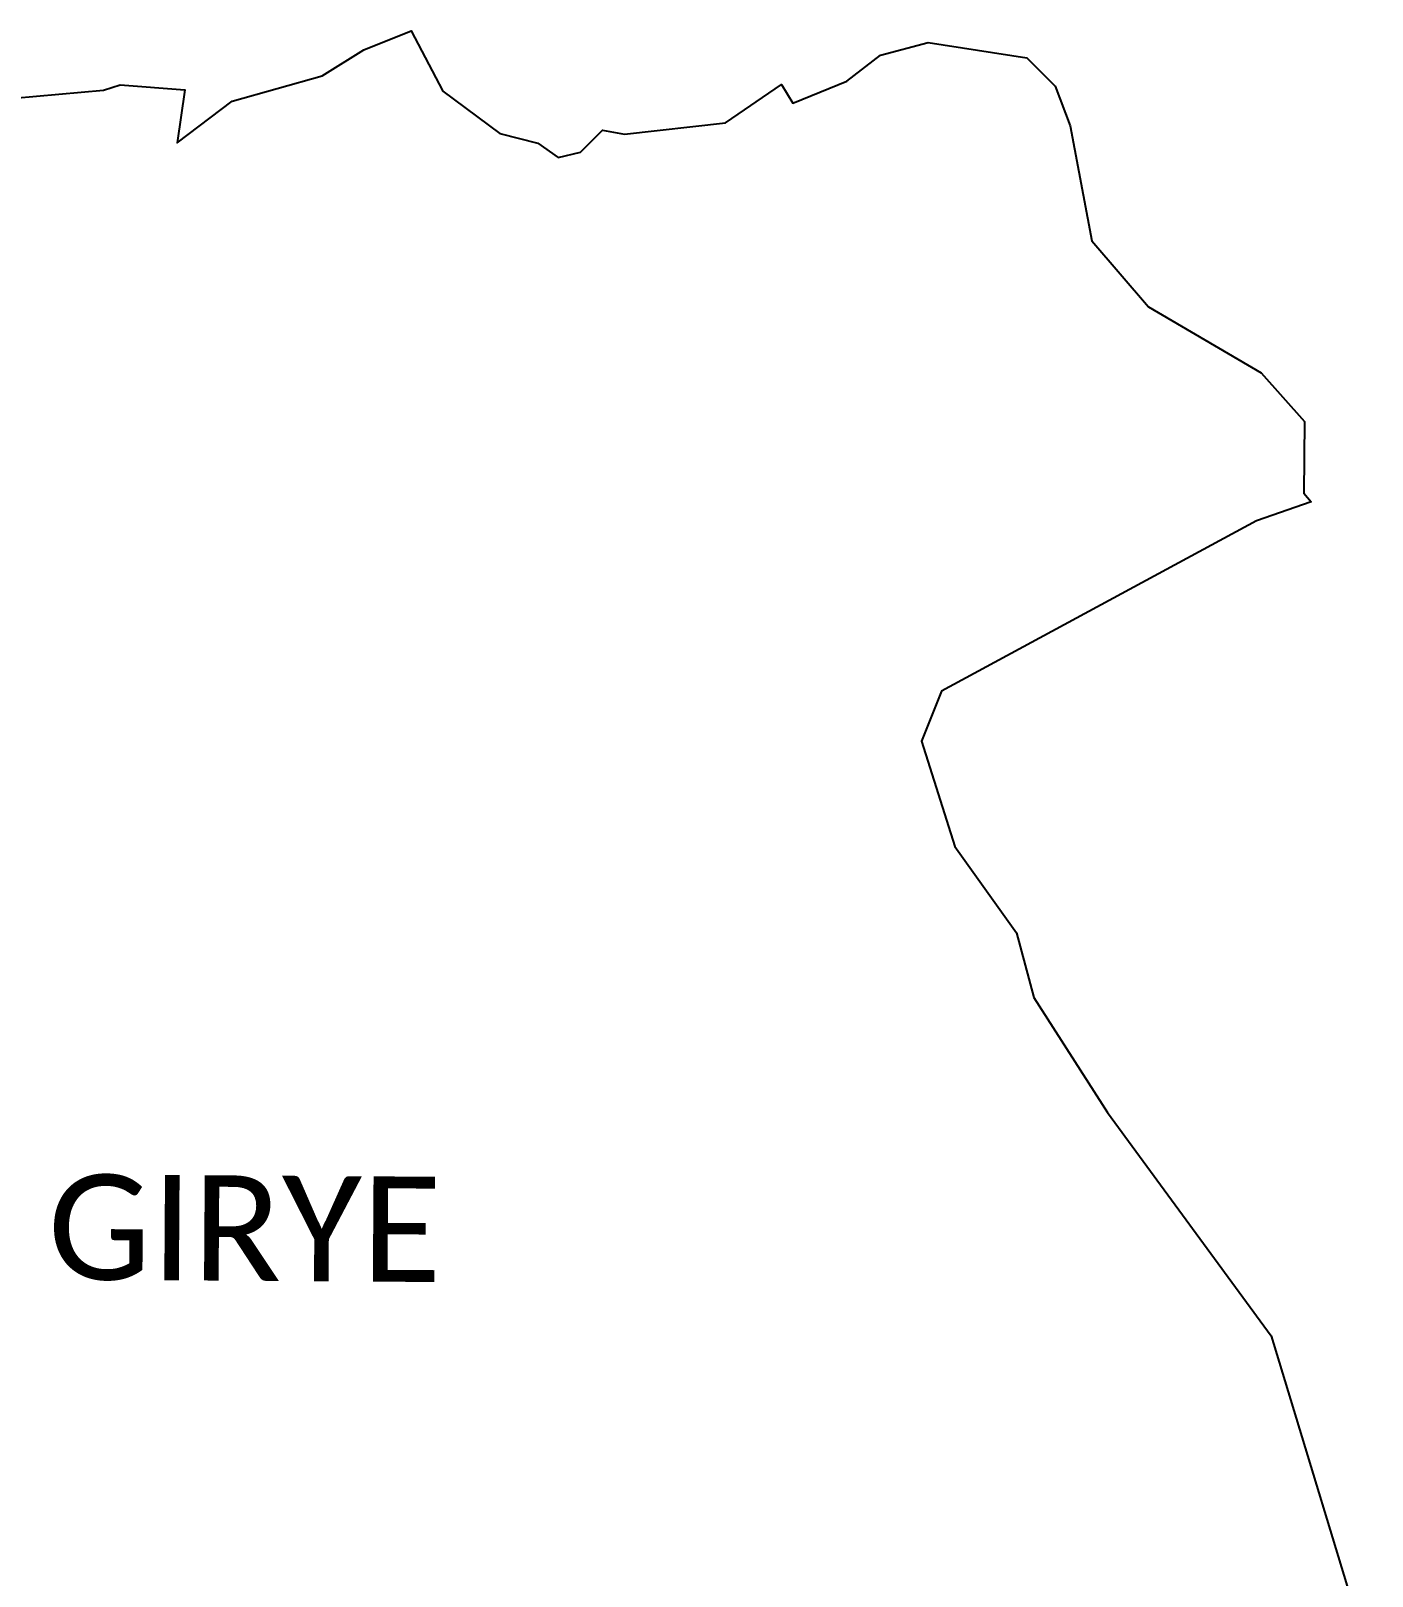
# Model space of a CAD drawing. Header units: metres. Extents: x 320700 to 325188, y 1821973 to 1826829.
# Drawn here: x 322346 to 324645, y 1824050 to 1826697 of the extents above; entities that cross this region are included whole.
import ezdxf

# ---------------------------------------------------------------- set-up
doc = ezdxf.new("R2010")
doc.units = ezdxf.units.M
doc.layers.add('VILLAGE NAME', color=250, linetype='Continuous')

msp = doc.modelspace()

# ---------------------------------------------------------------- linework, layer by layer
at = {"color": 6}
msp.add_lwpolyline([(322279, 1826578.4), (322470.8, 1826595.9), (322499.2, 1826604.7), (322610, 1826596.4), (322596.8, 1826505.5), (322691.3, 1826577), (322845.7, 1826620.3), (322916.6, 1826664.7), (322997.8, 1826697.3), (323052.2, 1826594.2), (323150, 1826521.3), (323214.9, 1826504.7), (323250, 1826480.2), (323288, 1826489.7), (323325.7, 1826527), (323363.8, 1826520.6), (323536.7, 1826539.6), (323632.9, 1826605.5), (323652, 1826573.3), (323744.8, 1826611.4), (323802.5, 1826655.7), (323884.3, 1826677.2), (324053.1, 1826651.1), (324101.5, 1826602.9), (324127.3, 1826534.6), (324164.7, 1826337.6), (324261.5, 1826224.4), (324454.5, 1826111.4), (324529.3, 1826027.9), (324527.9, 1825905.5), (324540.2, 1825890.3), (324446.6, 1825857.8), (323907.2, 1825566.3), (323872.7, 1825480.6), (323929.5, 1825299.7), (324035.2, 1825152.2), (324065.3, 1825041), (324191.2, 1824844.4), (324472, 1824461.4), (324644.9, 1823891.8)], dxfattribs=at)

# ---------------------------------------------------------------- texts
at = {"layer": 'VILLAGE NAME', "insert": (322375.9, 1824738.5), "char_height": 180.345, "attachment_point": 1, "rotation": 359.6139}
msp.add_mtext_dynamic_manual_height_columns('{\\fCalibri|b0|i0|c0|p34;GIRYE}', width=1115.443, gutter_width=901.7, heights=[0], dxfattribs=at)

doc.saveas('drawing.dxf')
